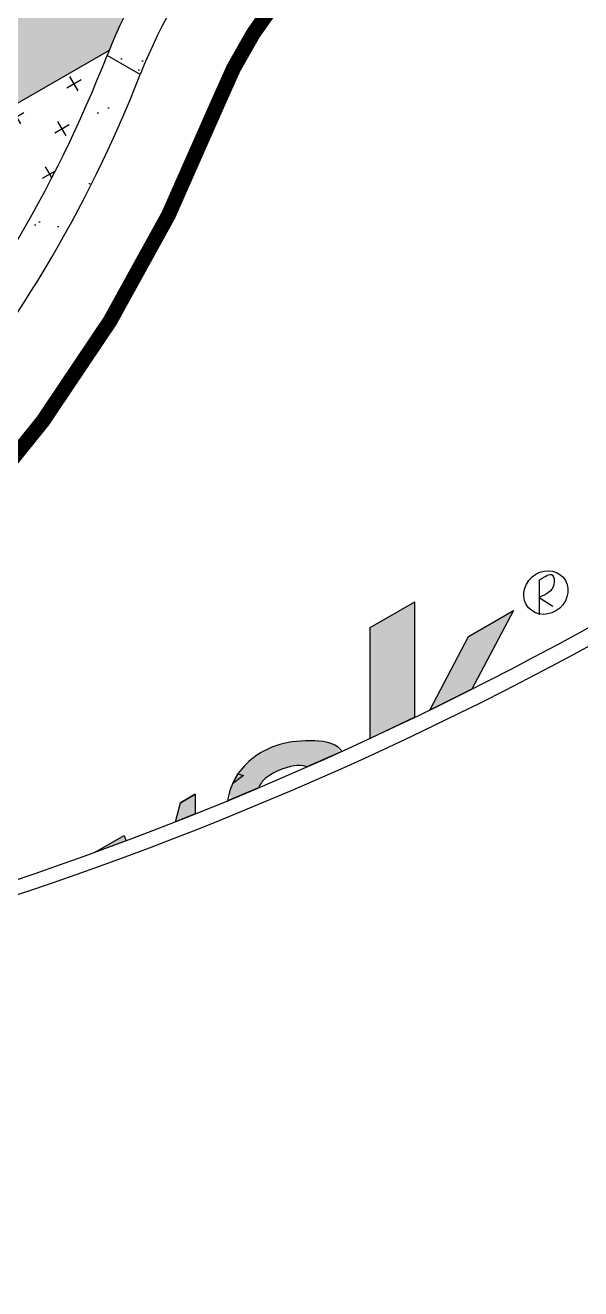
# Model space of a CAD drawing. Extents: x -64 to 51, y 0 to 66.
# Drawn here: x 16.28 to 19.64, y 46.71 to 54.34 of the extents above; entities that cross this region are included whole.
import ezdxf

# ---------------------------------------------------------------- set-up
doc = ezdxf.new("R2010")
doc.units = 0
doc.header["$LTSCALE"] = 1.5
doc.header["$MEASUREMENT"] = 0
doc.linetypes.add('DASHED', pattern=[0.75, 0.5, -0.25])
for name, color, linetype in [('CLADDING', 252, 'CONTINUOUS'), ('DUPONTLOGO', 242, 'CONTINUOUS'), ('INSULATION', 40, 'CONTINUOUS'), ('STRUCTURE', 252, 'CONTINUOUS'), ('STRUCTURE_SHADING', 254, 'CONTINUOUS'), ('TYVEK', 160, 'DASHED')]:
    doc.layers.add(name, color=color, linetype=linetype)

msp = doc.modelspace()

# ---------------------------------------------------------------- hatches: boundary and pattern name
at = {"layer": 'DUPONTLOGO'}
for points in [[(18.3677, 50.7008), (18.6384, 50.857), (18.6384, 50.1589), (18.3677, 50.0309)], [(18.9631, 50.6472), (19.2337, 50.8034), (18.9832, 50.3288), (18.7284, 50.2025)], [(17.7493, 49.9121), (17.9275, 50.015), (17.94, 49.9827)], [(17.7683, 49.9126), (17.9465, 50.0154), (17.959, 49.9832)], [(17.7757, 49.9124), (17.9539, 50.0152), (17.9664, 49.9829)], [(17.7816, 49.9129), (17.9598, 50.0158), (17.9723, 49.9835)], [(17.7892, 49.9132), (17.9673, 50.0161), (17.9798, 49.9838)], [(17.7923, 49.913), (17.9704, 50.0158), (17.9829, 49.9836)], [(17.8004, 49.8979), (17.969, 50.0159), (17.9842, 49.9848)], [(17.8032, 49.8981), (17.9717, 50.0161), (17.987, 49.985)], [(17.8051, 49.8984), (17.9736, 50.0164), (17.9889, 49.9854)], [(17.807, 49.8982), (17.9756, 50.0162), (17.9908, 49.9852)], [(17.8089, 49.8984), (17.9775, 50.0164), (17.9927, 49.9854)], [(17.811, 49.8984), (17.9796, 50.0164), (17.9948, 49.9853)], [(17.8132, 49.8984), (17.9817, 50.0164), (17.997, 49.9854)], [(17.8147, 49.8984), (17.9833, 50.0164), (17.9985, 49.9854)], [(17.8157, 49.8985), (17.9843, 50.0166), (17.9995, 49.9855)], [(17.8169, 49.8986), (17.9855, 50.0166), (18.0007, 49.9855)], [(17.8181, 49.8985), (17.9866, 50.0166), (18.0019, 49.9855)], [(17.8197, 49.899), (17.9882, 50.017), (18.0035, 49.9859)], [(17.8209, 49.8986), (17.9895, 50.0166), (18.0047, 49.9856)], [(17.822, 49.8986), (17.9906, 50.0166), (18.0058, 49.9855)], [(17.8233, 49.8987), (17.9919, 50.0167), (18.0071, 49.9857)], [(17.8246, 49.8987), (17.9931, 50.0167), (18.0084, 49.9857)], [(17.8257, 49.8986), (17.9943, 50.0166), (18.0095, 49.9856)], [(17.8272, 49.8987), (17.9957, 50.0168), (18.011, 49.9857)], [(17.8287, 49.8988), (17.9972, 50.0168), (18.0124, 49.9858)], [(17.8301, 49.8988), (17.9986, 50.0168), (18.0139, 49.9858)], [(17.8314, 49.8987), (17.9999, 50.0167), (18.0152, 49.9857)], [(17.8329, 49.8988), (18.0014, 50.0168), (18.0167, 49.9857)], [(17.834, 49.8989), (18.0026, 50.0169), (18.0178, 49.9858)], [(17.8351, 49.8988), (18.0037, 50.0168), (18.0189, 49.9857)], [(17.8361, 49.8987), (18.0047, 50.0168), (18.0199, 49.9857)], [(17.8374, 49.8989), (18.0059, 50.0169), (18.0212, 49.9859)], [(17.8387, 49.8989), (18.0072, 50.0169), (18.0225, 49.9858)], [(17.84, 49.8988), (18.0086, 50.0168), (18.0238, 49.9857)], [(17.8417, 49.8987), (18.0102, 50.0167), (18.0255, 49.9857)], [(17.8432, 49.8987), (18.0118, 50.0167), (18.027, 49.9857)], [(17.8448, 49.8988), (18.0133, 50.0168), (18.0286, 49.9858)], [(17.8461, 49.8989), (18.0146, 50.0169), (18.0299, 49.9858)], [(17.8477, 49.8988), (18.0163, 50.0168), (18.0315, 49.9858)], [(17.8492, 49.8988), (18.0177, 50.0168), (18.0329, 49.9857)], [(17.8503, 49.8988), (18.0189, 50.0168), (18.0341, 49.9858)], [(17.8517, 49.8989), (18.0203, 50.0169), (18.0355, 49.9858)], [(17.8531, 49.8987), (18.0216, 50.0167), (18.0369, 49.9857)], [(17.8542, 49.8987), (18.0228, 50.0167), (18.038, 49.9856)], [(17.8555, 49.8987), (18.024, 50.0167), (18.0393, 49.9856)], [(17.8566, 49.8987), (18.0251, 50.0167), (18.0403, 49.9856)], [(17.8577, 49.8987), (18.0262, 50.0167), (18.0415, 49.9856)], [(17.8588, 49.8986), (18.0274, 50.0166), (18.0426, 49.9856)], [(17.8599, 49.8985), (18.0285, 50.0165), (18.0437, 49.9855)], [(17.8609, 49.8986), (18.0294, 50.0166), (18.0447, 49.9855)], [(17.862, 49.8985), (18.0305, 50.0165), (18.0458, 49.9854)], [(17.8632, 49.8985), (18.0318, 50.0165), (18.047, 49.9855)], [(17.8642, 49.8984), (18.0328, 50.0164), (18.048, 49.9853)], [(17.8652, 49.8984), (18.0338, 50.0164), (18.049, 49.9853)], [(17.8663, 49.8983), (18.0349, 50.0163), (18.0501, 49.9852)], [(17.8673, 49.8983), (18.0359, 50.0163), (18.0511, 49.9853)], [(17.8682, 49.8983), (18.0368, 50.0163), (18.052, 49.9853)], [(17.8694, 49.8982), (18.0379, 50.0162), (18.0532, 49.9852)], [(17.8705, 49.8981), (18.039, 50.0162), (18.0543, 49.9851)], [(17.8715, 49.8981), (18.0401, 50.0161), (18.0553, 49.9851)], [(17.8726, 49.898), (18.0412, 50.0161), (18.0564, 49.985)], [(17.8737, 49.898), (18.0422, 50.016), (18.0575, 49.985)], [(17.8745, 49.8979), (18.0431, 50.0159), (18.0583, 49.9849)], [(17.8755, 49.8979), (18.0441, 50.0159), (18.0593, 49.9849)], [(17.8765, 49.8978), (18.045, 50.0158), (18.0603, 49.9847)], [(17.8774, 49.8977), (18.046, 50.0157), (18.0612, 49.9847)], [(17.8784, 49.8977), (18.047, 50.0157), (18.0622, 49.9846)], [(17.8796, 49.8976), (18.0481, 50.0156), (18.0634, 49.9846)], [(17.8804, 49.8976), (18.049, 50.0156), (18.0642, 49.9845)], [(17.8813, 49.8974), (18.0498, 50.0154), (18.065, 49.9844)], [(17.8823, 49.8975), (18.0508, 50.0155), (18.0661, 49.9844)], [(17.8833, 49.8973), (18.0518, 50.0153), (18.0671, 49.9842)], [(17.8841, 49.8973), (18.0527, 50.0153), (18.0679, 49.9842)], [(17.8851, 49.8971), (18.0536, 50.0151), (18.0689, 49.984)], [(17.8858, 49.8972), (18.0544, 50.0152), (18.0696, 49.9841)], [(17.8866, 49.897), (18.0551, 50.015), (18.0704, 49.984)], [(17.8873, 49.8971), (18.0558, 50.0151), (18.0711, 49.984)], [(17.8879, 49.8969), (18.0565, 50.015), (18.0717, 49.9839)], [(17.8886, 49.8968), (18.0572, 50.0149), (18.0724, 49.9838)], [(17.8894, 49.8969), (18.0579, 50.0149), (18.0732, 49.9838)], [(17.8901, 49.8967), (18.0586, 50.0147), (18.0739, 49.9836)], [(17.8906, 49.8966), (18.0592, 50.0146), (18.0744, 49.9835)], [(17.8911, 49.8966), (18.0596, 50.0146), (18.0749, 49.9835)], [(17.8917, 49.8967), (18.0602, 50.0147), (18.0754, 49.9836)], [(17.8922, 49.8966), (18.0607, 50.0146), (18.076, 49.9835)], [(17.8926, 49.8965), (18.0611, 50.0146), (18.0764, 49.9835)], [(17.8929, 49.8966), (18.0615, 50.0146), (18.0767, 49.9835)], [(17.7623, 49.9437), (17.6051, 49.811), (17.5871, 49.8406)], [(17.7696, 49.9533), (17.6124, 49.8206), (17.5944, 49.8502)], [(17.777, 49.9606), (17.6197, 49.8279), (17.6018, 49.8575)], [(17.7979, 49.9832), (17.6406, 49.8505), (17.6226, 49.8801)], [(17.8058, 49.9905), (17.6485, 49.8578), (17.6305, 49.8874)], [(17.6645, 49.9157), (17.7526, 49.9666), (17.7525, 49.848), (17.6338, 49.8009)], [(17.6746, 49.9217), (17.7627, 49.9726), (17.7626, 49.854), (17.6439, 49.8069)], [(17.6497, 49.893), (17.8278, 49.9958), (17.8403, 49.9635)], [(17.6825, 49.9253), (17.7707, 49.9762), (17.7706, 49.8575), (17.6518, 49.8104)], [(17.6911, 49.929), (17.7793, 49.9799), (17.7792, 49.8613), (17.6604, 49.8142)], [(17.6663, 49.8973), (17.8444, 50.0001), (17.8569, 49.9678)], [(17.6994, 49.9317), (17.7875, 49.9826), (17.7875, 49.864), (17.6687, 49.8169)], [(17.7025, 49.9326), (17.7907, 49.9836), (17.7906, 49.8649), (17.6718, 49.8178)], [(17.6736, 49.8983), (17.8518, 50.0011), (17.8643, 49.9689)], [(17.7067, 49.934), (17.7949, 49.9849), (17.7948, 49.8663), (17.676, 49.8192)], [(17.711, 49.9359), (17.7992, 49.9868), (17.7991, 49.8682), (17.6803, 49.8211)], [(17.7149, 49.9368), (17.803, 49.9877), (17.8029, 49.8691), (17.6841, 49.822)], [(17.6861, 49.9028), (17.8643, 50.0057), (17.8768, 49.9734)], [(17.7184, 49.9379), (17.8065, 49.9888), (17.8064, 49.8702), (17.6877, 49.8231)], [(17.7214, 49.9389), (17.8095, 49.9898), (17.8094, 49.8712), (17.6907, 49.8241)], [(17.725, 49.9402), (17.8131, 49.9911), (17.8131, 49.8725), (17.6943, 49.8254)], [(17.6959, 49.9039), (17.874, 50.0068), (17.8865, 49.9745)], [(17.7294, 49.9419), (17.8175, 49.9928), (17.8174, 49.8742), (17.6987, 49.8271)], [(17.7316, 49.9058), (17.8198, 49.9567), (17.8197, 49.8381), (17.7009, 49.791)], [(17.7015, 49.9039), (17.8797, 50.0068), (17.8922, 49.9745)], [(17.7091, 49.9059), (17.8873, 50.0088), (17.8997, 49.9765)], [(17.7155, 49.9066), (17.8937, 50.0095), (17.9062, 49.9772)], [(17.7229, 49.9067), (17.9011, 50.0096), (17.9136, 49.9773)], [(17.7308, 49.9082), (17.909, 50.0111), (17.9214, 49.9788)], [(17.7395, 49.909), (17.9177, 50.0119), (17.9302, 49.9796)], [(17.7454, 49.888), (17.9236, 49.9909), (17.9361, 49.9586)], [(17.7472, 49.8588), (17.9254, 49.9617), (17.9379, 49.9294)], [(17.755, 49.9109), (17.9332, 50.0138), (17.9457, 49.9815)], [(17.7596, 49.9084), (17.9378, 50.0113), (17.9503, 49.979)], [(17.791, 49.93), (17.8791, 49.9809), (17.8791, 49.8623), (17.7603, 49.8152)], [(17.7609, 49.9115), (17.9391, 50.0144), (17.9516, 49.9821)], [(18.0309, 49.9717), (17.8624, 49.8537), (17.8471, 49.8848)], [(18.0348, 49.973), (17.8663, 49.855), (17.851, 49.886)], [(18.038, 49.9744), (17.8695, 49.8564), (17.8542, 49.8875)], [(18.0414, 49.9754), (17.8729, 49.8574), (17.8576, 49.8885)], [(18.0463, 49.9761), (17.8778, 49.8581), (17.8625, 49.8892)], [(18.0485, 49.9783), (17.88, 49.8603), (17.8647, 49.8914)], [(18.0504, 49.9781), (17.8819, 49.8601), (17.8666, 49.8911)], [(18.0546, 49.9783), (17.886, 49.8603), (17.8708, 49.8914)], [(18.0572, 49.9814), (17.8887, 49.8634), (17.8734, 49.8945)], [(18.0594, 49.9801), (17.8909, 49.8621), (17.8756, 49.8931)], [(18.0612, 49.9804), (17.8927, 49.8624), (17.8774, 49.8935)], [(18.0625, 49.981), (17.8939, 49.863), (17.8787, 49.8941)], [(18.0644, 49.9811), (17.8958, 49.8631), (17.8806, 49.8942)], [(18.0649, 49.9819), (17.8964, 49.8639), (17.8811, 49.895)], [(18.0656, 49.9815), (17.8971, 49.8635), (17.8818, 49.8946)], [(18.0668, 49.9818), (17.8983, 49.8638), (17.883, 49.8948)], [(18.0685, 49.982), (17.9, 49.8639), (17.8847, 49.895)], [(18.0705, 49.9835), (17.902, 49.8655), (17.8867, 49.8965)], [(18.0707, 49.9825), (17.9021, 49.8645), (17.8869, 49.8955)], [(18.072, 49.9829), (17.9035, 49.8649), (17.8882, 49.896)], [(18.0734, 49.983), (17.9048, 49.865), (17.8896, 49.896)], [(18.0746, 49.9831), (17.906, 49.8651), (17.8908, 49.8961)], [(18.0755, 49.9834), (17.907, 49.8654), (17.8917, 49.8965)], [(18.0767, 49.9834), (17.9081, 49.8654), (17.8929, 49.8964)], [(17.8934, 49.8964), (18.0619, 50.0145), (18.0772, 49.9834)], [(18.0773, 49.9835), (17.9088, 49.8655), (17.8935, 49.8965)], [(17.8937, 49.8964), (18.0623, 50.0144), (18.0775, 49.9834)], [(17.894, 49.8964), (18.0625, 50.0145), (18.0778, 49.9834)], [(17.8942, 49.8963), (18.0628, 50.0143), (18.078, 49.9832)], [(17.8946, 49.8964), (18.0631, 50.0144), (18.0783, 49.9833)], [(18.0785, 49.9837), (17.9099, 49.8657), (17.8947, 49.8968)], [(17.8951, 49.8963), (18.0636, 50.0143), (18.0789, 49.9832)], [(17.8955, 49.8962), (18.064, 50.0142), (18.0793, 49.9832)], [(17.8959, 49.8962), (18.0644, 50.0142), (18.0797, 49.9831)], [(18.0798, 49.9839), (17.9112, 49.8659), (17.896, 49.897)], [(17.8965, 49.8961), (18.065, 50.0141), (18.0803, 49.9831)], [(17.8969, 49.8961), (18.0654, 50.0141), (18.0807, 49.983)], [(18.0808, 49.9835), (17.9122, 49.8655), (17.897, 49.8965)], [(17.8974, 49.896), (18.0659, 50.014), (18.0812, 49.983)], [(17.8979, 49.896), (18.0664, 50.014), (18.0817, 49.9829)], [(17.8983, 49.8959), (18.0669, 50.0139), (18.0821, 49.9829)], [(17.8988, 49.8959), (18.0673, 50.0139), (18.0826, 49.9828)], [(18.083, 49.9842), (17.9145, 49.8662), (17.8992, 49.8973)], [(17.8993, 49.8958), (18.0678, 50.0138), (18.0831, 49.9828)], [(17.8998, 49.8958), (18.0684, 50.0138), (18.0836, 49.9827)], [(18.084, 49.9844), (17.9155, 49.8664), (17.9002, 49.8975)], [(17.9003, 49.8957), (18.0688, 50.0137), (18.0841, 49.9826)], [(17.9007, 49.8956), (18.0692, 50.0136), (18.0845, 49.9825)], [(17.9012, 49.8955), (18.0698, 50.0135), (18.085, 49.9825)], [(17.9017, 49.8955), (18.0702, 50.0135), (18.0855, 49.9825)], [(18.0855, 49.9843), (17.9169, 49.8663), (17.9017, 49.8974)], [(17.9022, 49.8955), (18.0707, 50.0135), (18.086, 49.9825)], [(18.0863, 49.9843), (17.9177, 49.8663), (17.9025, 49.8974)], [(17.9026, 49.8954), (18.0711, 50.0134), (18.0864, 49.9824)], [(17.9031, 49.8954), (18.0716, 50.0134), (18.0869, 49.9823)], [(18.0869, 49.9845), (17.9183, 49.8665), (17.9031, 49.8975)], [(17.9036, 49.8953), (18.0721, 50.0133), (18.0874, 49.9823)], [(17.904, 49.8953), (18.0726, 50.0133), (18.0878, 49.9822)], [(18.0879, 49.9847), (17.9194, 49.8667), (17.9041, 49.8978)], [(17.9045, 49.8952), (18.073, 50.0132), (18.0883, 49.9821)], [(18.0884, 49.9847), (17.9199, 49.8667), (17.9046, 49.8978)], [(17.9048, 49.8952), (18.0734, 50.0132), (18.0886, 49.9821)], [(17.9051, 49.8951), (18.0736, 50.0132), (18.0889, 49.9821)], [(17.9054, 49.8951), (18.0739, 50.0131), (18.0892, 49.982)], [(18.0893, 49.9847), (17.9208, 49.8667), (17.9055, 49.8977)], [(17.9057, 49.8951), (18.0743, 50.0131), (18.0895, 49.982)], [(17.9061, 49.895), (18.0746, 50.013), (18.0899, 49.9819)], [(18.0901, 49.9848), (17.9215, 49.8668), (17.9063, 49.8979)], [(17.9065, 49.895), (18.0751, 50.013), (18.0903, 49.9819)], [(17.9068, 49.895), (18.0754, 50.013), (18.0906, 49.9819)], [(17.9072, 49.8949), (18.0757, 50.0129), (18.0909, 49.9818)], [(18.091, 49.9847), (17.9225, 49.8667), (17.9072, 49.8978)], [(17.9076, 49.8948), (18.0761, 50.0128), (18.0914, 49.9817)], [(17.9079, 49.8947), (18.0765, 50.0127), (18.0917, 49.9817)], [(18.0919, 49.9851), (17.9233, 49.8671), (17.9081, 49.8982)], [(17.9083, 49.8946), (18.0769, 50.0127), (18.0921, 49.9816)], [(17.9085, 49.8947), (18.077, 50.0128), (18.0923, 49.9817)], [(17.9085, 49.8945), (18.0771, 50.0126), (18.0923, 49.9815)], [(17.9087, 49.8946), (18.0773, 50.0127), (18.0925, 49.9816)], [(17.9091, 49.8946), (18.0776, 50.0126), (18.0929, 49.9816)], [(18.0931, 49.985), (17.9245, 49.867), (17.9093, 49.8981)], [(18.0931, 49.985), (17.9246, 49.867), (17.9093, 49.8981)], [(17.9094, 49.8945), (18.0779, 50.0125), (18.0932, 49.9814)], [(17.9097, 49.8945), (18.0783, 50.0125), (18.0935, 49.9814)], [(17.9102, 49.8944), (18.0787, 50.0125), (18.094, 49.9814)], [(18.0941, 49.9851), (17.9256, 49.8671), (17.9103, 49.8982)], [(17.9105, 49.8944), (18.0791, 50.0124), (18.0943, 49.9813)], [(17.9108, 49.8943), (18.0794, 50.0123), (18.0946, 49.9813)], [(18.0946, 49.985), (17.9261, 49.867), (17.9109, 49.8981)], [(17.9112, 49.8943), (18.0798, 50.0123), (18.095, 49.9812)], [(18.0954, 49.9851), (17.9269, 49.8671), (17.9116, 49.8982)], [(17.9117, 49.8942), (18.0802, 50.0122), (18.0955, 49.9812)], [(17.9118, 49.9081), (18.09, 50.011), (18.1025, 49.9787)], [(17.9122, 49.8941), (18.0807, 50.0121), (18.096, 49.981)], [(17.9127, 49.8941), (18.0812, 50.0121), (18.0965, 49.981)], [(18.0966, 49.985), (17.928, 49.867), (17.9128, 49.8981)], [(17.9131, 49.894), (18.0816, 50.012), (18.0969, 49.9809)], [(17.9134, 49.894), (18.0819, 50.012), (18.0972, 49.9809)], [(17.9136, 49.894), (18.0821, 50.012), (18.0974, 49.9809)], [(18.0977, 49.9852), (17.9291, 49.8672), (17.9139, 49.8982)], [(17.9141, 49.8938), (18.0826, 50.0119), (18.0979, 49.9808)], [(17.9144, 49.8939), (18.0829, 50.0119), (18.0982, 49.9808)], [(17.9149, 49.8937), (18.0834, 50.0118), (18.0987, 49.9807)], [(17.9149, 49.9075), (18.0931, 50.0103), (18.1055, 49.9781)], [(18.0988, 49.9852), (17.9303, 49.8672), (17.915, 49.8982)], [(17.9152, 49.8938), (18.0837, 50.0118), (18.099, 49.9807)], [(17.9158, 49.8937), (18.0843, 50.0117), (18.0996, 49.9806)], [(17.9161, 49.8936), (18.0846, 50.0116), (18.0999, 49.9805)], [(18.1, 49.985), (17.9315, 49.867), (17.9162, 49.8981)], [(17.9164, 49.8935), (18.085, 50.0115), (18.1002, 49.9805)], [(17.9168, 49.8935), (18.0853, 50.0115), (18.1006, 49.9804)], [(17.9171, 49.8934), (18.0857, 50.0114), (18.1009, 49.9804)], [(18.101, 49.985), (17.9325, 49.867), (17.9172, 49.8981)], [(17.9173, 49.8934), (18.0859, 50.0114), (18.1011, 49.9804)], [(17.9175, 49.8933), (18.0861, 50.0113), (18.1013, 49.9803)], [(17.9177, 49.8933), (18.0863, 50.0113), (18.1015, 49.9802)], [(18.1018, 49.9855), (17.9332, 49.8675), (17.918, 49.8986)], [(17.9181, 49.8932), (18.0866, 50.0112), (18.1019, 49.9802)], [(18.102, 49.9852), (17.9335, 49.8672), (17.9182, 49.8982)], [(17.9185, 49.8931), (18.087, 50.0112), (18.1023, 49.9801)], [(17.9188, 49.8931), (18.0873, 50.0112), (18.1026, 49.9801)], [(18.1026, 49.9854), (17.9341, 49.8673), (17.9188, 49.8984)], [(17.9191, 49.8931), (18.0876, 50.0111), (18.1029, 49.98)], [(17.9194, 49.893), (18.0879, 50.011), (18.1032, 49.9799)], [(17.9196, 49.9065), (18.0978, 50.0094), (18.1103, 49.9771)], [(17.9197, 49.8929), (18.0882, 50.0109), (18.1035, 49.9799)], [(18.1036, 49.9849), (17.9351, 49.8669), (17.9198, 49.898)], [(17.92, 49.8929), (18.0886, 50.0109), (18.1038, 49.9798)], [(17.9203, 49.8928), (18.0888, 50.0108), (18.1041, 49.9798)], [(17.9205, 49.8928), (18.089, 50.0109), (18.1043, 49.9798)], [(17.9208, 49.8928), (18.0893, 50.0108), (18.1046, 49.9797)], [(18.1047, 49.985), (17.9361, 49.867), (17.9209, 49.8981)], [(18.1055, 49.9852), (17.9369, 49.8672), (17.9217, 49.8982)], [(17.9218, 49.8925), (18.0903, 50.0105), (18.1056, 49.9795)], [(17.9218, 49.9063), (18.1, 50.0091), (18.1125, 49.9769)], [(17.922, 49.8925), (18.0906, 50.0105), (18.1058, 49.9795)], [(17.9222, 49.8925), (18.0908, 50.0106), (18.106, 49.9795)], [(18.1064, 49.9853), (17.9379, 49.8673), (17.9226, 49.8983)], [(17.9227, 49.8924), (18.0912, 50.0104), (18.1065, 49.9793)], [(17.9232, 49.8923), (18.0918, 50.0104), (18.107, 49.9793)], [(18.1073, 49.9853), (17.9387, 49.8673), (17.9235, 49.8983)], [(17.9238, 49.8922), (18.0923, 50.0102), (18.1076, 49.9791)], [(18.1082, 49.9852), (17.9397, 49.8672), (17.9244, 49.8982)], [(17.9246, 49.905), (18.1028, 50.0079), (18.1153, 49.9756)], [(17.925, 49.892), (18.0936, 50.01), (18.1088, 49.9789)], [(17.9254, 49.892), (18.094, 50.01), (18.1092, 49.979)], [(18.1093, 49.9851), (17.9408, 49.8671), (17.9255, 49.8982)], [(17.926, 49.8917), (18.0945, 50.0097), (18.1098, 49.9787)], [(18.11, 49.9855), (17.9414, 49.8675), (17.9262, 49.8986)], [(17.9264, 49.8916), (18.095, 50.0096), (18.1102, 49.9786)], [(18.1103, 49.9848), (17.9418, 49.8668), (17.9265, 49.8979)], [(17.927, 49.8916), (18.0955, 50.0096), (18.1108, 49.9785)], [(17.9274, 49.8915), (18.096, 50.0095), (18.1112, 49.9784)], [(18.1112, 49.9848), (17.9427, 49.8668), (17.9274, 49.8979)], [(17.9278, 49.9055), (18.106, 50.0084), (18.1185, 49.9761)], [(17.9279, 49.8915), (18.0964, 50.0095), (18.1117, 49.9784)], [(17.9283, 49.8914), (18.0968, 50.0094), (18.1121, 49.9784)], [(17.9287, 49.8912), (18.0972, 50.0093), (18.1125, 49.9782)], [(18.1125, 49.985), (17.9439, 49.867), (17.9287, 49.8981)], [(17.9297, 49.8911), (18.0982, 50.0091), (18.1135, 49.978)], [(18.1136, 49.985), (17.945, 49.867), (17.9298, 49.8981)], [(17.9303, 49.891), (18.0988, 50.009), (18.114, 49.9779)], [(18.1146, 49.985), (17.9461, 49.867), (17.9308, 49.8981)], [(17.931, 49.9036), (18.1092, 50.0064), (18.1217, 49.9742)], [(18.1154, 49.9848), (17.9469, 49.8668), (17.9316, 49.8979)], [(17.9321, 49.8905), (18.1006, 50.0085), (18.1159, 49.9775)], [(17.9327, 49.8904), (18.1012, 50.0084), (18.1165, 49.9774)], [(18.1165, 49.9847), (17.948, 49.8667), (17.9327, 49.8978)], [(17.9331, 49.8902), (18.1017, 50.0082), (18.1169, 49.9771)], [(17.9337, 49.8901), (18.1023, 50.0081), (18.1175, 49.977)], [(18.1175, 49.9846), (17.949, 49.8666), (17.9338, 49.8976)], [(17.9344, 49.89), (18.1029, 50.008), (18.1182, 49.977)], [(17.9349, 49.8899), (18.1034, 50.0079), (18.1187, 49.9769)], [(17.9349, 49.9033), (18.1131, 50.0062), (18.1255, 49.9739)], [(18.1188, 49.9845), (17.9503, 49.8665), (17.935, 49.8975)], [(17.9356, 49.8898), (18.1042, 50.0078), (18.1194, 49.9767)], [(18.1197, 49.984), (17.9512, 49.866), (17.9359, 49.897)], [(18.1212, 49.9841), (17.9526, 49.8661), (17.9374, 49.8972)], [(17.9384, 49.8893), (18.1069, 50.0073), (18.1222, 49.9762)], [(18.1225, 49.984), (17.9539, 49.866), (17.9387, 49.897)], [(17.9391, 49.8889), (18.1077, 50.0069), (18.1229, 49.9759)], [(17.9399, 49.8887), (18.1085, 50.0068), (18.1237, 49.9757)], [(18.1238, 49.9837), (17.9552, 49.8657), (17.94, 49.8968)], [(17.9401, 49.9018), (18.1183, 50.0047), (18.1308, 49.9724)], [(17.9412, 49.8884), (18.1098, 50.0064), (18.125, 49.9753)], [(18.125, 49.9835), (17.9564, 49.8654), (17.9412, 49.8965)], [(17.9418, 49.8881), (18.1104, 50.0061), (18.1256, 49.975)], [(18.1261, 49.9835), (17.9576, 49.8654), (17.9423, 49.8965)], [(17.9427, 49.888), (18.1112, 50.006), (18.1265, 49.975)], [(17.943, 49.9018), (18.1212, 50.0047), (18.1337, 49.9724)], [(18.1277, 49.9832), (17.9592, 49.8652), (17.944, 49.8963)], [(18.1289, 49.9828), (17.9603, 49.8648), (17.9451, 49.8959)], [(17.9454, 49.8873), (18.1139, 50.0054), (18.1292, 49.9743)], [(18.1294, 49.9835), (17.9609, 49.8655), (17.9456, 49.8965)], [(17.946, 49.8873), (18.1146, 50.0053), (18.1298, 49.9742)], [(18.1298, 49.9828), (17.9613, 49.8648), (17.946, 49.8958)], [(18.1304, 49.9827), (17.9619, 49.8647), (17.9466, 49.8957)], [(17.9468, 49.887), (18.1154, 50.005), (18.1306, 49.974)], [(17.9475, 49.8996), (18.1257, 50.0024), (18.1382, 49.9702)], [(18.1313, 49.9826), (17.9628, 49.8646), (17.9475, 49.8956)], [(17.9477, 49.8866), (18.1163, 50.0047), (18.1315, 49.9736)], [(17.9485, 49.8864), (18.117, 50.0044), (18.1323, 49.9733)], [(18.1324, 49.9824), (17.9639, 49.8644), (17.9486, 49.8955)], [(18.1338, 49.9822), (17.9653, 49.8641), (17.95, 49.8952)], [(17.9506, 49.8858), (18.1191, 50.0038), (18.1344, 49.9728)], [(18.1352, 49.9818), (17.9666, 49.8638), (17.9514, 49.8949)], [(17.9518, 49.8983), (18.13, 50.0012), (18.1424, 49.9689)], [(18.136, 49.9816), (17.9674, 49.8636), (17.9522, 49.8947)], [(18.1366, 49.9819), (17.9681, 49.8639), (17.9528, 49.895)], [(18.1373, 49.9816), (17.9687, 49.8636), (17.9535, 49.8947)], [(17.9537, 49.8849), (18.1223, 50.0029), (18.1375, 49.9718)], [(18.138, 49.9812), (17.9695, 49.8632), (17.9542, 49.8943)], [(17.9544, 49.8846), (18.1229, 50.0026), (18.1382, 49.9716)], [(17.9551, 49.8844), (18.1236, 50.0024), (18.1388, 49.9713)], [(18.1392, 49.9812), (17.9706, 49.8632), (17.9554, 49.8943)], [(17.9557, 49.8842), (18.1243, 50.0022), (18.1395, 49.9711)], [(17.9561, 49.8842), (18.1246, 50.0022), (18.1399, 49.9712)], [(17.9561, 49.8966), (18.1343, 49.9995), (18.1468, 49.9672)], [(18.1404, 49.9807), (17.9718, 49.8627), (17.9566, 49.8937)], [(18.1414, 49.9801), (17.9729, 49.8621), (17.9576, 49.8931)], [(17.9578, 49.8836), (18.1263, 50.0016), (18.1416, 49.9706)], [(17.9582, 49.8834), (18.1268, 50.0014), (18.142, 49.9704)], [(18.1424, 49.9802), (17.9739, 49.8622), (17.9586, 49.8932)], [(17.9589, 49.8832), (18.1274, 50.0012), (18.1427, 49.9702)], [(17.9593, 49.8831), (18.1278, 50.0011), (18.1431, 49.97)], [(17.9597, 49.8829), (18.1283, 50.0009), (18.1435, 49.9698)], [(18.1435, 49.9799), (17.9749, 49.8619), (17.9597, 49.893)], [(18.1438, 49.9804), (17.9752, 49.8624), (17.96, 49.8935)], [(17.9602, 49.8827), (18.1287, 50.0008), (18.144, 49.9697)], [(17.9602, 49.8951), (18.1384, 49.998), (18.1509, 49.9657)], [(18.1444, 49.9797), (17.9759, 49.8616), (17.9606, 49.8927)], [(18.1459, 49.9791), (17.9774, 49.8611), (17.9621, 49.8922)], [(17.9622, 49.8821), (18.1307, 50.0001), (18.146, 49.969)], [(17.9627, 49.8819), (18.1312, 49.9999), (18.1465, 49.9688)], [(17.9631, 49.8817), (18.1317, 49.9997), (18.1469, 49.9686)], [(18.1472, 49.9788), (17.9787, 49.8608), (17.9634, 49.8918)], [(17.9635, 49.8816), (18.1321, 49.9996), (18.1473, 49.9685)], [(17.964, 49.8813), (18.1326, 49.9994), (18.1478, 49.9683)], [(17.9645, 49.8812), (18.133, 49.9992), (18.1483, 49.9681)], [(17.9648, 49.8811), (18.1333, 49.9991), (18.1486, 49.968)], [(18.1487, 49.9784), (17.9801, 49.8603), (17.9649, 49.8914)], [(17.9658, 49.8936), (18.144, 49.9965), (18.1564, 49.9642)], [(17.9664, 49.8805), (18.135, 49.9986), (18.1502, 49.9675)], [(17.9669, 49.8803), (18.1354, 49.9983), (18.1507, 49.9673)], [(18.1508, 49.9778), (17.9823, 49.8598), (17.967, 49.8909)], [(17.9673, 49.8801), (18.1359, 49.9982), (18.1511, 49.9671)], [(17.9677, 49.88), (18.1363, 49.998), (18.1515, 49.9669)], [(17.968, 49.8799), (18.1365, 49.9979), (18.1518, 49.9669)], [(18.1519, 49.9772), (17.9833, 49.8592), (17.9681, 49.8903)], [(17.9682, 49.8797), (18.1368, 49.9977), (18.152, 49.9667)], [(18.152, 49.9778), (17.9834, 49.8598), (17.9682, 49.8909)], [(17.9687, 49.8796), (18.1372, 49.9976), (18.1525, 49.9666)], [(18.1532, 49.9768), (17.9847, 49.8588), (17.9694, 49.8899)], [(17.9695, 49.891), (18.1477, 49.9939), (18.1602, 49.9616)], [(17.9705, 49.8788), (18.139, 49.9968), (18.1543, 49.9658)], [(18.1546, 49.9762), (17.9861, 49.8582), (17.9708, 49.8893)], [(17.9709, 49.8787), (18.1394, 49.9967), (18.1547, 49.9656)], [(17.9713, 49.8786), (18.1398, 49.9966), (18.1551, 49.9655)], [(17.9718, 49.8783), (18.1403, 49.9963), (18.1556, 49.9653)], [(17.9722, 49.8781), (18.1407, 49.9961), (18.156, 49.9651)], [(17.9726, 49.878), (18.1411, 49.996), (18.1564, 49.965)], [(17.973, 49.8778), (18.1415, 49.9958), (18.1568, 49.9648)], [(17.9733, 49.8777), (18.1419, 49.9957), (18.1571, 49.9646)], [(17.9736, 49.8775), (18.1422, 49.9955), (18.1574, 49.9645)], [(17.9736, 49.8892), (18.1518, 49.992), (18.1643, 49.9597)], [(17.9764, 49.8763), (18.145, 49.9943), (18.1602, 49.9633)], [(17.9766, 49.8873), (18.1548, 49.9902), (18.1673, 49.9579)], [(17.9768, 49.8762), (18.1453, 49.9942), (18.1606, 49.9631)], [(18.1606, 49.9795), (17.992, 49.8615), (17.9768, 49.8926)], [(17.9771, 49.876), (18.1456, 49.994), (18.1609, 49.9629)], [(17.9774, 49.8759), (18.146, 49.9939), (18.1612, 49.9628)], [(17.9777, 49.8757), (18.1463, 49.9937), (18.1615, 49.9627)], [(17.978, 49.8756), (18.1466, 49.9936), (18.1618, 49.9625)], [(17.9783, 49.8755), (18.1469, 49.9935), (18.1621, 49.9624)], [(17.9799, 49.8746), (18.1484, 49.9926), (18.1637, 49.9615)], [(17.9803, 49.8743), (18.1488, 49.9924), (18.1641, 49.9613)], [(17.9808, 49.8742), (18.1493, 49.9922), (18.1646, 49.9612)], [(17.9809, 49.8843), (18.1591, 49.9872), (18.1716, 49.9549)], [(17.9812, 49.8741), (18.1498, 49.9921), (18.165, 49.961)], [(18.165, 49.9812), (17.9964, 49.8632), (17.9812, 49.8943)], [(17.9816, 49.8739), (18.1501, 49.9919), (18.1654, 49.9608)], [(17.9821, 49.8735), (18.1506, 49.9915), (18.1659, 49.9605)], [(17.9838, 49.8728), (18.1523, 49.9908), (18.1676, 49.9597)], [(17.984, 49.8727), (18.1526, 49.9907), (18.1678, 49.9596)], [(17.9843, 49.8725), (18.1528, 49.9905), (18.1681, 49.9594)], [(17.9847, 49.8724), (18.1532, 49.9904), (18.1685, 49.9593)], [(17.9848, 49.8821), (18.163, 49.985), (18.1754, 49.9527)], [(17.9851, 49.8721), (18.1536, 49.9901), (18.1689, 49.9591)], [(17.9854, 49.8719), (18.154, 49.9899), (18.1692, 49.9589)], [(17.986, 49.892), (18.1724, 49.9789), (18.1821, 49.9457)], [(17.9869, 49.8711), (18.1555, 49.9891), (18.1707, 49.9581)], [(17.9875, 49.8708), (18.156, 49.9888), (18.1713, 49.9577)], [(17.9879, 49.8705), (18.1564, 49.9885), (18.1717, 49.9575)], [(17.9882, 49.8703), (18.1567, 49.9883), (18.172, 49.9572)], [(17.9886, 49.8702), (18.1571, 49.9882), (18.1723, 49.9571)], [(17.9888, 49.87), (18.1574, 49.988), (18.1726, 49.9569)], [(17.9892, 49.8698), (18.1577, 49.9878), (18.173, 49.9568)], [(17.9892, 49.8795), (18.1674, 49.9823), (18.1799, 49.9501)], [(17.9895, 49.8696), (18.1581, 49.9876), (18.1733, 49.9565)], [(17.9899, 49.8694), (18.1584, 49.9875), (18.1737, 49.9564)], [(17.9902, 49.8693), (18.1587, 49.9873), (18.174, 49.9562)], [(17.9909, 49.8688), (18.1595, 49.9868), (18.1747, 49.9558)], [(17.9913, 49.8686), (18.1599, 49.9866), (18.1751, 49.9555)], [(17.9917, 49.8684), (18.1602, 49.9864), (18.1755, 49.9553)], [(17.9921, 49.8682), (18.1606, 49.9862), (18.1758, 49.9551)], [(17.9923, 49.868), (18.1609, 49.986), (18.1761, 49.955)], [(17.9926, 49.8678), (18.1611, 49.9858), (18.1764, 49.9547)], [(17.9929, 49.8676), (18.1614, 49.9856), (18.1767, 49.9546)], [(17.9932, 49.8675), (18.1617, 49.9855), (18.177, 49.9544)], [(17.9935, 49.8673), (18.162, 49.9853), (18.1773, 49.9542)], [(17.9937, 49.8671), (18.1623, 49.9852), (18.1775, 49.9541)], [(17.994, 49.867), (18.1625, 49.985), (18.1777, 49.9539)], [(17.9941, 49.8669), (18.1627, 49.9849), (18.1779, 49.9538)], [(17.9947, 49.8664), (18.1633, 49.9844), (18.1785, 49.9534)], [(17.995, 49.8663), (18.1635, 49.9843), (18.1788, 49.9533)], [(17.9951, 49.8662), (18.1636, 49.9842), (18.1789, 49.9532)], [(17.9954, 49.8661), (18.164, 49.9841), (18.1792, 49.953)], [(17.9957, 49.8659), (18.1643, 49.9839), (18.1795, 49.9528)], [(17.996, 49.8657), (18.1645, 49.9837), (18.1798, 49.9526)], [(17.9963, 49.8655), (18.1648, 49.9835), (18.1801, 49.9524)], [(17.9965, 49.8653), (18.1651, 49.9833), (18.1803, 49.9522)], [(17.9968, 49.8652), (18.1653, 49.9832), (18.1806, 49.9521)], [(17.9971, 49.865), (18.1656, 49.983), (18.1809, 49.9519)], [(17.9973, 49.8648), (18.1659, 49.9828), (18.1811, 49.9517)], [(17.9976, 49.8646), (18.1662, 49.9826), (18.1814, 49.9515)], [(17.9979, 49.8645), (18.1664, 49.9825), (18.1817, 49.9514)], [(17.9981, 49.8643), (18.1666, 49.9823), (18.1819, 49.9512)], [(17.9983, 49.8641), (18.1668, 49.9822), (18.1821, 49.9511)], [(17.7128, 49.8642), (17.5556, 49.7315), (17.5376, 49.7611)], [(17.7147, 49.8687), (17.5575, 49.736), (17.5395, 49.7656)], [(17.5718, 49.8207), (17.66, 49.8716), (17.6599, 49.753), (17.5411, 49.7059)], [(17.7192, 49.8776), (17.562, 49.7449), (17.544, 49.7744)], [(17.7212, 49.8818), (17.564, 49.7491), (17.546, 49.7787)], [(17.723, 49.8839), (17.5657, 49.7512), (17.5477, 49.7808)], [(17.7259, 49.8893), (17.5687, 49.7566), (17.5507, 49.7861)], [(17.7293, 49.8959), (17.5721, 49.7631), (17.5541, 49.7927)], [(17.7079, 49.9366), (17.5814, 49.7743), (17.5577, 49.7996)], [(17.7382, 49.9097), (17.581, 49.777), (17.563, 49.8065)], [(17.7407, 49.9146), (17.5835, 49.7819), (17.5655, 49.8115)], [(17.7481, 49.8994), (17.5909, 49.7667), (17.5729, 49.7963)], [(17.7516, 49.9301), (17.5943, 49.7974), (17.5763, 49.827)], [(17.7555, 49.9358), (17.5983, 49.8031), (17.5803, 49.8327)], [(17.6114, 49.8688), (17.6995, 49.9197), (17.6994, 49.8011), (17.5807, 49.754)], [(17.6563, 49.8652), (17.7444, 49.9161), (17.7443, 49.7974), (17.6255, 49.7504)], [(17.6646, 49.8296), (17.538, 49.6674), (17.5143, 49.6926)], [(17.6907, 49.801), (17.5335, 49.6683), (17.5155, 49.6979)], [(17.6924, 49.8058), (17.5352, 49.6731), (17.5172, 49.7027)], [(17.6936, 49.8103), (17.5363, 49.6776), (17.5184, 49.7072)], [(17.6944, 49.8158), (17.5372, 49.6831), (17.5192, 49.7127)], [(17.5214, 49.6691), (17.6904, 49.7865), (17.7055, 49.7554)], [(17.6967, 49.8209), (17.5395, 49.6882), (17.5215, 49.7177)], [(17.5225, 49.6708), (17.6915, 49.7882), (17.7067, 49.7571)], [(17.6989, 49.8263), (17.5417, 49.6936), (17.5237, 49.7232)], [(17.5237, 49.6722), (17.6927, 49.7896), (17.7078, 49.7584)], [(17.5244, 49.6738), (17.6934, 49.7912), (17.7085, 49.7601)], [(17.7005, 49.8323), (17.5433, 49.6996), (17.5253, 49.7292)], [(17.5262, 49.6767), (17.6952, 49.7941), (17.7103, 49.763)], [(17.7022, 49.8369), (17.545, 49.7042), (17.527, 49.7338)], [(17.5276, 49.6779), (17.6966, 49.7953), (17.7117, 49.7641)], [(17.7038, 49.8405), (17.5466, 49.7078), (17.5286, 49.7374)], [(17.529, 49.68), (17.698, 49.7974), (17.7131, 49.7662)], [(17.7049, 49.844), (17.5477, 49.7113), (17.5297, 49.7409)], [(17.7065, 49.8473), (17.5493, 49.7146), (17.5313, 49.7442)], [(17.5315, 49.6828), (17.7005, 49.8002), (17.7156, 49.769)], [(17.5324, 49.6844), (17.7014, 49.8018), (17.7165, 49.7707)], [(17.7082, 49.8511), (17.551, 49.7184), (17.533, 49.748)], [(17.7096, 49.8559), (17.5523, 49.7232), (17.5343, 49.7528)], [(17.5349, 49.6867), (17.7038, 49.8041), (17.719, 49.773)], [(17.5364, 49.6892), (17.7054, 49.8066), (17.7206, 49.7754)], [(17.5373, 49.69), (17.7063, 49.8074), (17.7215, 49.7763)], [(17.5403, 49.6925), (17.7093, 49.8099), (17.7244, 49.7787)], [(17.5412, 49.6952), (17.7101, 49.8126), (17.7253, 49.7815)], [(17.5412, 49.6942), (17.7102, 49.8116), (17.7253, 49.7805)], [(17.5461, 49.6982), (17.715, 49.8156), (17.7302, 49.7845)], [(17.5477, 49.7009), (17.7166, 49.8183), (17.7318, 49.7872)], [(17.5506, 49.7034), (17.7196, 49.8208), (17.7348, 49.7897)], [(17.5573, 49.7083), (17.7263, 49.8257), (17.7414, 49.7945)], [(17.5645, 49.7144), (17.7335, 49.8318), (17.7487, 49.8006)], [(17.5716, 49.7189), (17.7406, 49.8363), (17.7557, 49.8052)], [(17.6052, 49.7987), (17.6933, 49.8496), (17.6933, 49.731), (17.5745, 49.6839)], [(17.5768, 49.7228), (17.7458, 49.8402), (17.7609, 49.8091)], [(17.6014, 49.7362), (17.7704, 49.8536), (17.7855, 49.8225)], [(17.5145, 49.6573), (17.6835, 49.7747), (17.6987, 49.7436)], [(17.5174, 49.66), (17.6864, 49.7774), (17.7015, 49.7462)], [(17.5174, 49.66), (17.6864, 49.7774), (17.7015, 49.7462)], [(17.5174, 49.66), (17.6864, 49.7774), (17.7015, 49.7462)], [(17.5174, 49.66), (17.6864, 49.7774), (17.7015, 49.7462)], [(17.5174, 49.66), (17.6864, 49.7774), (17.7015, 49.7462)], [(17.5179, 49.6632), (17.6869, 49.7806), (17.702, 49.7495)], [(17.5191, 49.6652), (17.6881, 49.7826), (17.7032, 49.7515)], [(17.5204, 49.6676), (17.6894, 49.785), (17.7045, 49.7538)], [(17.2227, 49.6424), (17.3108, 49.6933), (17.3107, 49.5746), (17.192, 49.5275)], [(16.703, 49.3423), (16.8812, 49.4452), (16.8937, 49.4129)]]:
    msp.add_hatch(color=182, dxfattribs=at).paths.add_polyline_path(points)
at = {"layer": 'INSULATION'}
h = msp.add_hatch(dxfattribs=at)
h.set_pattern_fill('CROSS', color=256, scale=0.8, angle=30, style=0)
h.set_pattern_definition([(30, (51.40434, 5.9679), (0.0732051, 0.2732051), [0.1, -0.3]), (120, (51.47264, 5.9496), (-0.2732051, 0.0732051), [0.1, -0.3])])
h.paths.add_polyline_path([(16.7786, 54.1591, -0.002698), (16.7906, 54.1892), (14.8373, 53.0615), (14.8373, 51.291, 0.111739)])
at = {"layer": 'STRUCTURE', "linetype": 'CONTINUOUS'}
h = msp.add_hatch(dxfattribs=at)
h.set_pattern_fill('AR-SAND', color=256, scale=0.25, style=0)
h.set_pattern_definition([(37.5, (51.40434, 5.9679), (-0.0157483, 0.481706), [0, -0.38, 0, -0.425, 0, -0.40625]), (7.5, (51.40434, 5.9679), (0.442444, 0.7055365), [0, -0.205, 0, -0.3425, 0, -0.13125]), (327.5, (51.09684, 5.9679), (0.7785355, 0.0014148), [0, -0.125, 0, -0.45, 0, -0.5875]), (317.5, (51.09684, 5.9679), (0.7515317, 0.219419), [0, -0.0625, 0, -0.295, 0, -0.3375])])
h.paths.add_polyline_path([(11.253, 53.8883), (11.0531, 54.0037), (11.0507, 48.2116), (11.253, 48.0948)])
h.paths.add_polyline_path([(13.66, 50.143), (13.46, 50.2585), (13.4585, 46.8214), (13.66, 46.7051), (13.66, 49.5683)])
h.paths.add_polyline_path([(13.631, 55.2613), (13.4295, 55.3777), (11.0531, 54.0057), (11.0531, 54.0037), (11.253, 53.8883)])
h.paths.add_polyline_path([(16.9786, 54.0436), (16.7786, 54.1591, -0.167789), (13.46, 50.2585), (13.66, 50.143, 0.167789)])
h.paths.add_polyline_path([(18.2729, 55.55), (18.0729, 55.6654, 0.1703), (16.7786, 54.1591), (16.9786, 54.0436, -0.1703)])
h.paths.add_polyline_path([(19.5381, 56.2804), (19.3381, 56.3959), (18.0729, 55.6654), (18.2729, 55.55)])
at = {"layer": 'STRUCTURE_SHADING', "linetype": 'CONTINUOUS'}
h = msp.add_hatch(color=256, dxfattribs=at)
h.paths.add_polyline_path([(17.9982, 55.6364), (19.3259, 56.403), (18.3661, 56.9572), (14.5299, 54.7423), (13.631, 55.2613), (11.9587, 54.2958), (13.8174, 53.2226)])
h.paths.add_polyline_path([(16.7906, 54.1892, -0.167525), (18.0729, 55.6654), (19.3381, 56.3959), (19.3259, 56.403), (17.9982, 55.6364), (13.8174, 53.2226), (13.8174, 52.4726)])
h.paths.add_polyline_path([(11.9587, 54.2958), (11.9587, 53.5458), (12.6082, 53.9208)], flags=17)

# ---------------------------------------------------------------- linework, layer by layer
at = {"layer": 'CLADDING'}
for centre in [(9.4245, 69.295), (9.5245, 69.2373)]:
    msp.add_arc(centre, 21.2388, 286.46365, 313.53635, dxfattribs=at)
at = {"layer": 'DUPONTLOGO', "color": 182}
for p, q in [((19.3899, 50.9878), (19.3899, 50.7782)), ((19.3899, 50.9878), (19.3899, 50.7782)), ((18.3677, 50.7008), (18.6384, 50.857)), ((18.6384, 50.1589), (18.6384, 50.857)), ((19.3899, 50.883), (19.4725, 50.8298)), ((19.3899, 50.883), (19.4725, 50.8298)), ((18.9631, 50.6472), (19.2337, 50.8034)), ((19.2337, 50.8034), (18.9832, 50.3288)), ((18.3677, 50.0309), (18.3677, 50.7008)), ((18.7284, 50.2025), (18.9631, 50.6472)), ((17.192, 49.5275), (17.2227, 49.6424)), ((17.192, 49.5275), (17.2227, 49.6424)), ((17.3108, 49.6933), (17.2227, 49.6424)), ((17.2227, 49.6424), (17.3108, 49.6933)), ((17.2227, 49.6424), (17.3108, 49.6933)), ((17.3108, 49.6933), (17.3107, 49.5746)), ((17.3108, 49.6933), (17.3107, 49.5746)), ((16.703, 49.3423), (16.8812, 49.4452)), ((16.703, 49.3423), (16.8812, 49.4452)), ((16.8812, 49.4452), (16.8937, 49.4129))]:
    msp.add_line(p, q, dxfattribs=at)
msp.add_ellipse((19.4297, 50.9127), major_axis=(0.1042, 0.0926), ratio=0.903174, dxfattribs=at)
msp.add_ellipse((19.4297, 50.9127), major_axis=(0.1042, 0.0926), ratio=0.903174, dxfattribs=at)
msp.add_spline([(19.3899, 50.9878), (19.47, 51.0169), (19.4787, 50.9608), (19.3899, 50.883)], degree=3, dxfattribs=at)
msp.add_spline([(19.3899, 50.9878), (19.47, 51.0169), (19.4787, 50.9608), (19.3899, 50.883)], degree=3, dxfattribs=at)
for points, knots in [([(18.1975, 49.9528), (18.1906, 49.9619), (18.1411, 50.0134), (17.9677, 50.0238), (17.7456, 49.9884), (17.5625, 49.8459), (17.5162, 49.7104), (17.5076, 49.666)], [0.1953869, 0.1953869, 0.1953869, 0.1953869, 0.2331037, 0.4332974, 0.6411983, 0.9281811, 1.0622968, 1.0622968, 1.0622968, 1.0622968]), ([(17.9837, 49.8592), (17.96, 49.8678), (17.9309, 49.8687), (17.8483, 49.857), (17.7641, 49.8165), (17.7169, 49.7734), (17.7023, 49.7533), (17.6926, 49.7316)], [0.2076687, 0.2076687, 0.2076687, 0.2076687, 0.2476316, 0.2476316, 0.3623169, 0.3623169, 0.4267697, 0.4267697, 0.4267697, 0.4267697])]:
    msp.add_open_spline(points, degree=3, knots=knots, dxfattribs=at)
at = {"layer": 'STRUCTURE'}
msp.add_line((16.7906, 54.1892), (13.8174, 52.4726), dxfattribs=at)
at = {"layer": 'STRUCTURE', "linetype": 'CONTINUOUS'}
for p, q in [((16.9786, 54.0436), (16.7786, 54.1591)), ((18.9832, 50.3288), (18.7284, 50.2025)), ((18.6384, 50.1589), (18.3677, 50.0309)), ((18.1975, 49.9528), (17.9861, 49.8583)), ((17.5688, 49.8167), (17.5353, 49.7564)), ((17.6034, 49.8064), (17.5353, 49.7564)), ((17.5688, 49.8167), (17.6034, 49.8064)), ((17.9837, 49.8592), (17.9861, 49.8583)), ((17.5053, 49.6537), (17.6926, 49.7316)), ((17.6926, 49.7316), (17.5054, 49.6536)), ((17.6926, 49.7316), (17.6926, 49.7316)), ((17.6926, 49.7316), (17.6926, 49.7316)), ((17.6926, 49.7316), (17.6926, 49.7316)), ((17.5076, 49.666), (17.5053, 49.6537)), ((17.3107, 49.5746), (17.192, 49.5275)), ((17.3107, 49.5746), (17.192, 49.5275)), ((16.703, 49.3423), (16.8812, 49.4452)), ((16.703, 49.3423), (16.8812, 49.4452)), ((16.8937, 49.4129), (16.703, 49.3423)), ((16.8937, 49.4129), (16.703, 49.3423)), ((16.8812, 49.4452), (16.8937, 49.4129)), ((16.8812, 49.4452), (16.8937, 49.4129)), ((16.8812, 49.4452), (16.8937, 49.4129))]:
    msp.add_line(p, q, dxfattribs=at)
for centre, radius, start, end in [((19.5729, 53.0674), 3, 120, 158.65895), ((19.7729, 52.9519), 3, 120, 158.65895), ((9.4711, 57.0142), 7.8455, 300.55948, 338.65895), ((9.6711, 56.8988), 7.8455, 300.55948, 338.65895)]:
    msp.add_arc(centre, radius, start, end, dxfattribs=at)
at = {"layer": 'TYVEK', "const_width": 0.09}
msp.add_lwpolyline([(13.66, 49.5683, 0.176804), (17.4443, 53.8617, -0.1703), (18.5229, 55.117), (19.5381, 55.7031)], format="xyb", dxfattribs=at)

doc.saveas('drawing.dxf')
